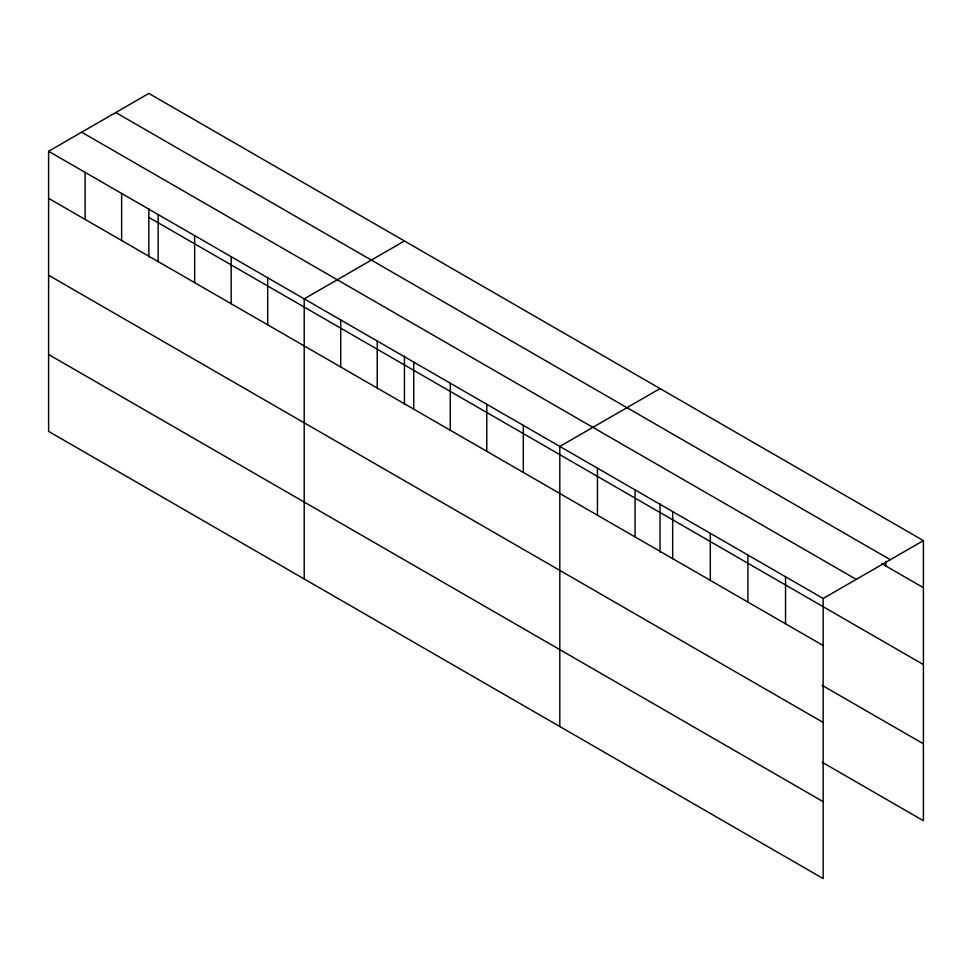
<?xml version="1.0" encoding="UTF-8"?>
<svg xmlns="http://www.w3.org/2000/svg" width="972" height="972" viewBox="0 0 972 972"><rect width="100%" height="100%" fill="white"/><g stroke="black" fill="none" stroke-linecap="round" stroke-linejoin="round"><path stroke-width="1.46" d="M48.6 151.292L823.163 598.485L823.163 878.579L48.6 431.386L48.6 151.292L148.838 93.421L923.4 540.614L923.4 820.708L822.215 762.291M404.437 240.995L304.212 298.866L304.212 578.96M660.049 388.569L559.811 446.44L559.811 726.534M823.163 598.485L923.4 540.614M115.753 112.521L890.328 559.714M881.883 563.699L923.4 587.659M81.672 132.192L856.247 579.385M148.838 217.376L923.4 664.569M48.6 198.337L823.163 645.529M822.215 685.382L923.4 743.799M48.6 275.246L823.163 722.439M48.6 354.488L823.163 801.669M885.784 561.391L885.784 565.947M785.546 576.76L785.546 623.817M747.918 555.036L747.918 602.093M710.301 533.324L710.301 580.369M672.673 511.6L672.673 558.645M660.049 503.654L660.049 552.145M635.056 489.876L635.056 536.933M597.44 468.152L597.44 515.209M523.301 425.359L523.301 472.404M486.778 404.267L486.778 451.324M450.267 383.187L450.267 430.244M413.756 362.106L413.756 409.163M404.437 356.08L404.437 404.571M377.233 341.026L377.233 388.083M340.722 319.946L340.722 366.991M267.689 277.785L267.689 324.83M231.178 256.705L231.178 303.75M194.655 235.613L194.655 282.67M158.144 214.533L158.144 261.59M148.838 208.506L148.838 256.997M121.634 193.452L121.634 240.509M85.111 172.372L85.111 219.429"/></g></svg>
